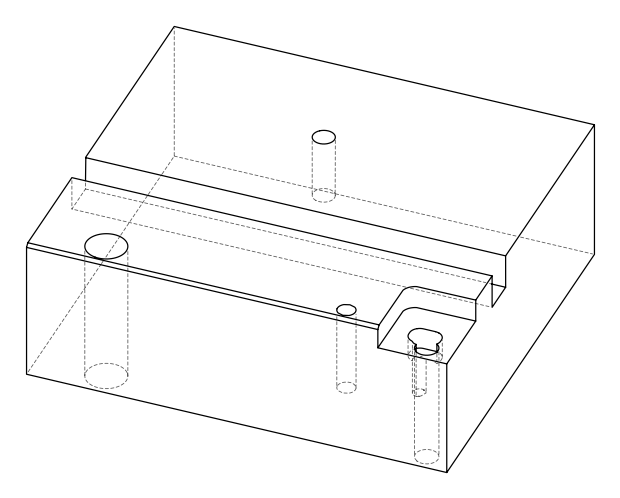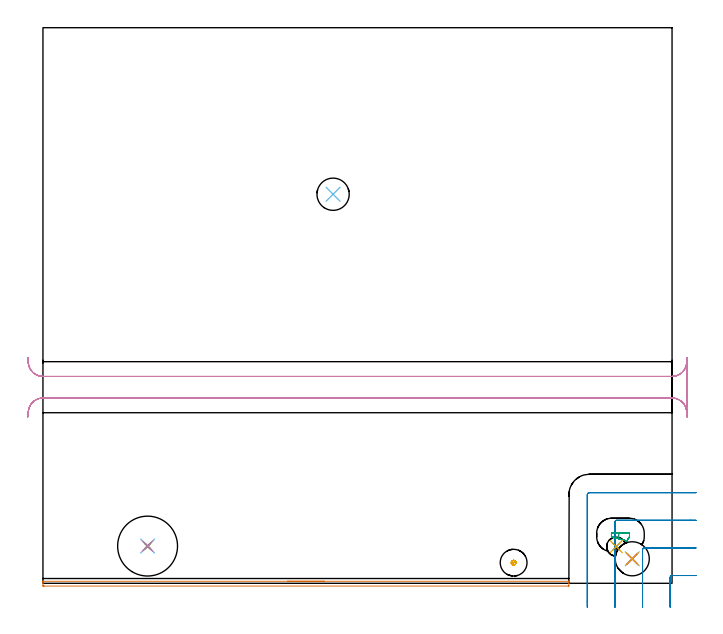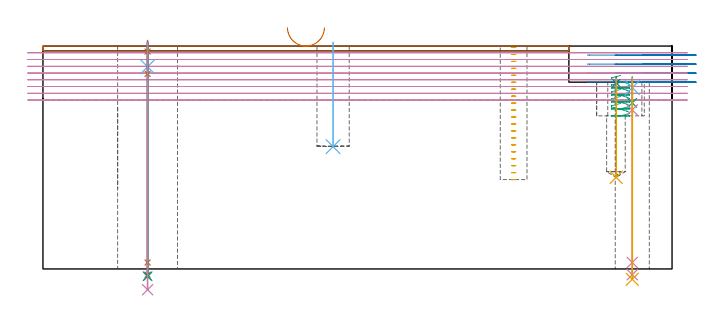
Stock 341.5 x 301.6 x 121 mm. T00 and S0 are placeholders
(PLAN: 18 operations, 13 tool changes, 23.9 min)
(1 AREA_MILL | FG_CHAMFER_SURFACE | UGT0205_001 | 2.44 min | 973 mm3)
(2 MILL_CORNER_NOTCH_RECTANGULAR | CORNER_NOTCH_RECTANGULAR | UGT0201_136 | Follow Part, ap 5, ae 75% | 2.77 min | 64452 mm3)
(3 MILL_OPEN_POCKET | POCKET_OPEN | UGT0201_008 | Follow Part, ap 4, ae 75% | 0.86 min | 7937 mm3)
(4 MILL_RECTANGULAR_SLOT | SLOT_RECTANGULAR | UGT0201_008 | Follow Part, ap 4, ae 75% | 13.13 min | 277176 mm3)
(5 MILL_BLIND_HOLE_FROM_SOLID_MATERIAL | STEP1POCKET | NXT0201_011 | Spiral | 0.96 min | 11971 mm3)
(6 SPOT_DRILL | STEP1HOLE | NXT0321_9005460120000 | 0.05 min | 138 mm3)
(7 SPOT_DRILL_1 | STEP1HOLE_1 | NXT0321_9005460120000 | 0.05 min | 187 mm3)
(8 SPOT_DRILL_2 | STEP1POCKET_1 | NXT0321_9005460120000 | 0.03 min | 0 mm3)
(9 DRILL_BLIND_HOLE_INTO_CENTER | STEP1HOLE | NXT0301_046 | 0.06 min | 433 mm3)
(10 GUN_DRILL_THROUGH_HOLE | STEP1HOLE | UGT0307_003 | 0.51 min | 3324 mm3)
(11 SPADE_DRILL_TO_ENLARGE_THROUGH_HOLE | STEP1HOLE | UGT0306_009 | 0.44 min | 22019 mm3)
(12 DRILL_BLIND_HOLE_INTO_CENTER_1 | STEP1HOLE_1 | NXT0301_046 | 0.05 min | 360 mm3)
(13 GUN_DRILL_THROUGH_HOLE_1 | STEP1HOLE_1 | UGT0307_003 | 0.57 min | 4227 mm3)
(14 DRILL_TO_ENLARGE_THROUGH_HOLE | STEP1HOLE_1 | NXT0301_102 | 0.51 min | 12532 mm3)
(15 DRILL_TO_ENLARGE_THROUGH_HOLE_1 | STEP1HOLE_1 | NXT0301_102 | 0.51 min | 0 mm3)
(16 DRILL_TO_ENLARGE_THROUGH_HOLE_2 | STEP1HOLE_1 | UGT0301_001 | 0.54 min | 83032 mm3)
(17 DRILL_BLIND_HOLE_INTO_CENTER_2 | STEP1POCKET_1 | UGT0301_217 | 0.22 min | 2100 mm3)
(18 INDEXABLE_INSERT_DRILL_BLIND_HOLE_FROM_SOLID | STEP1POCKET_2 | NXT0302_006 | 0.23 min | 13053 mm3)
(TOOL UGT0205_001 | Chamfer Mill 20 x 3 x 45 deg. | D20 FL50 Z2)
(TOOL UGT0201_136 | Carbide End Mill 20.0 | D20 FL30 Z4)
(TOOL UGT0201_008 | End Mill 16 mm | D16 FL32 Z4)
(TOOL NXT0201_011 | ENDMILL 12mm [2P460-1200-NA 1630] | D12 FL38 Z6)
(TOOL NXT0321_9005460120000 | NC Spot Drill, 142deg, 12mm, Carbide, Uncoated | D12 PA142 FL30 Z2)
(TOOL NXT0301_046 | Carbide Drill 7.5mm [860.1-0750-038A1-MM 2214] | D7.5 PA140 FL53 Z2)
(TOOL UGT0307_003 | Gun Drill 7 mm | D7 PA130 FL24 Z1)
(TOOL UGT0306_009 | Spade Drill 18.5mm | D18.5 PA132 FL10 Z2)
(TOOL NXT0301_102 | Carbide Drill 13.5mm [860.1-1350-108A1-MM 2214] | D13.5 PA140 FL123 Z2)
(TOOL UGT0301_001 | Twist Drill 32.5 mm | D32.5 PA118 FL185 Z2)
(TOOL UGT0301_217 | Twist Drill 10.4 mm | D10.4 PA118 FL82 Z2)
(TOOL NXT0302_006 | Index. Insert Drill 17.5mm [880-D1750L25-05] | D17.5 PA176 FL88 Z2)
(OP 1 AREA_MILL)
G17 G21 G94 G90
T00 M6
G54
G17 G0 G90 X132.75 Y1.1 S1061 M3
G43 Z131. H0
G94 G1 X132.788 Z130.128 F250.
X132.902 Z129.264
X133.091 Z128.412
X133.353 Z127.58
X133.687 Z126.774
X134.09 Z126.
X134.558 Z125.264
X135.09 Z124.572
X135.679 Z123.929
X136.322 Z123.34
X137.014 Z122.808
X137.75 Z122.34
X138.524 Z121.937
X139.33 Z121.603
X140.162 Z121.341
X141.014 Z121.152
X141.878 Z121.038
X142.75 Z121.
X285.322
X285.49 Y1.098 Z120.989
X285.5 Y0.765 Z120.664
Y0.502 Z120.401
Y-0.2 Z119.695
Y-1.43 Z118.467
X285.497 Y-1.491 Z118.405
X285.108 Y-1.5 Z118.4
X0.625
X0.392 Y-1.499 Z118.401
X0.003 Y-1.491 Z118.405
X0. Y-1.43 Z118.467
Y-0.2 Z119.695
Y0.502 Z120.401
Y0.764 Z120.664
X0.01 Y1.098 Z120.989
X0.178 Y1.1 Z121.
X142.75
X143.622 Z121.038
X144.486 Z121.152
X145.338 Z121.341
X146.17 Z121.603
X146.976 Z121.937
X147.75 Z122.34
X148.486 Z122.808
X149.178 Z123.34
X149.821 Z123.929
X150.41 Z124.572
X150.942 Z125.264
X151.41 Z126.
X151.813 Z126.774
X152.147 Z127.58
X152.409 Z128.412
X152.598 Z129.264
X152.712 Z130.128
X152.75 Z131.
M5
M2
(OP 2 MILL_CORNER_NOTCH_RECTANGULAR)
G17 G21 G94 G90
T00 M6
G54
G17 G0 G90 X354.5 Y4.2 S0 M3
G43 Z131. H0
Z116.1
G94 G1 X351.5 F250.
X341.495 F500.
G3 X340.5 Y3.205 R1.
G1 Y-10.
Y-13. F250.
G0 Z131.
X354.5 Y19.2
Z116.1
G1 X351.5
X326.495 F500.
G3 X325.5 Y18.205 R1.
G1 Y-10.
Y-13. F250.
G0 Z131.
X354.5 Y34.2
Z116.1
G1 X351.5
X311.496 F500.
G3 X310.5 Y33.204 R1.
G1 Y-10.
Y-13. F250.
G0 Z131.
X354.5 Y49.2
Z116.1
G1 X351.5
X296.7 F500.
G3 X295.5 Y48. R1.2
G1 Y-10.
Y-13. F250.
G0 Z131.
X354.5 Y4.2
Z111.2
G1 X351.5
X341.495 F500.
G3 X340.5 Y3.205 R1.
G1 Y-10.
Y-13. F250.
G0 Z131.
X354.5 Y19.2
Z111.2
G1 X351.5
X326.495 F500.
G3 X325.5 Y18.205 R1.
G1 Y-10.
Y-13. F250.
G0 Z131.
X354.5 Y34.2
Z111.2
G1 X351.5
X311.496 F500.
G3 X310.5 Y33.204 R1.
G1 Y-10.
Y-13. F250.
G0 Z131.
X354.5 Y49.2
Z111.2
G1 X351.5
X296.7 F500.
G3 X295.5 Y48. R1.2
G1 Y-10.
Y-13. F250.
G0 Z131.
X354.5 Y4.2
Z106.3
G1 X351.5
X341.495 F500.
G3 X340.5 Y3.205 R1.
G1 Y-10.
Y-13. F250.
G0 Z131.
X354.5 Y19.2
Z106.3
G1 X351.5
X326.495 F500.
G3 X325.5 Y18.205 R1.
G1 Y-10.
Y-13. F250.
G0 Z131.
X354.5 Y34.2
Z106.3
G1 X351.5
X311.496 F500.
G3 X310.5 Y33.204 R1.
G1 Y-10.
Y-13. F250.
G0 Z131.
X354.5 Y49.2
Z106.3
G1 X351.5
X296.7 F500.
G3 X295.5 Y48. R1.2
G1 Y-10.
Y-13. F250.
G0 Z131.
X354.5 Y4.2
Z101.4
G1 X351.5
X341.495 F500.
G3 X340.5 Y3.205 R1.
G1 Y-10.
Y-13. F250.
G0 Z131.
X354.5 Y19.2
Z101.4
G1 X351.5
X326.495 F500.
G3 X325.5 Y18.205 R1.
G1 Y-10.
Y-13. F250.
G0 Z131.
X354.5 Y34.2
Z101.4
G1 X351.5
X311.496 F500.
G3 X310.5 Y33.204 R1.
G1 Y-10.
Y-13. F250.
G0 Z131.
X354.5 Y49.2
Z101.4
G1 X351.5
X296.7 F500.
G3 X295.5 Y48. R1.2
G1 Y-10.
Y-13. F250.
G0 Z131.
M5
M2
(OP 3 MILL_OPEN_POCKET)
G17 G21 G94 G90
T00 M6
G54
G17 G0 G90 X313.64 Y27.3 S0 M3
G43 Z131. H0
Z105.05
G94 G1 X308.654 Z103.714 F250.
X308.6 Y27.246 Z103.694
Y25.254 Z103.16
X308.63 Y25.215 Z103.147
X308.674 Y25.203 Z103.135
X316.97 Y22.975 Z100.833
X318.4 Y25.271 Z100.108
Y27.2 Z99.591
Y27.246 Z99.579
X318.346 Y27.3 Z99.558
X318.3 Z99.546
X313.5 Z98.26
X308.7 F500.
X308.645 Y27.295
X308.605 Y27.255
X308.6 Y27.2
Y25.3
Y25.254
X308.629 Y25.216
X308.674 Y25.203
X316.97 Y22.975
X318.385 Y25.247
X318.406 Y25.27
X318.4 Y25.3
Y27.2
X318.395 Y27.255
X318.355 Y27.295
X318.3 Y27.3
X313.5
X312.5
Y24.3 F250.
G0 X313.64 Y27.3 Z101.26
G1 X308.654 Z99.924
X308.6 Y27.246 Z99.904
Y25.254 Z99.37
X308.63 Y25.215 Z99.357
X308.674 Y25.203 Z99.345
X316.97 Y22.975 Z97.043
X318.4 Y25.271 Z96.318
Y27.2 Z95.801
Y27.246 Z95.789
X318.346 Y27.3 Z95.768
X318.3 Z95.756
X313.5 Z94.47
X308.7 F500.
X308.645 Y27.295
X308.605 Y27.255
X308.6 Y27.2
Y25.3
Y25.254
X308.629 Y25.216
X308.674 Y25.203
X316.97 Y22.975
X318.385 Y25.247
X318.406 Y25.27
X318.4 Y25.3
Y27.2
X318.395 Y27.255
X318.355 Y27.295
X318.3 Y27.3
X313.5
X312.5
Y24.3 F250.
G0 X313.64 Y27.3 Z97.47
G1 X308.654 Z96.134
X308.6 Y27.246 Z96.114
Y25.254 Z95.58
X308.63 Y25.215 Z95.567
X308.674 Y25.203 Z95.555
X316.97 Y22.975 Z93.253
X318.4 Y25.271 Z92.528
Y27.2 Z92.011
Y27.246 Z91.999
X318.346 Y27.3 Z91.978
X318.3 Z91.966
X313.5 Z90.68
X308.7 F500.
X308.645 Y27.295
X308.605 Y27.255
X308.6 Y27.2
Y25.3
Y25.254
X308.629 Y25.216
X308.674 Y25.203
X316.97 Y22.975
X318.385 Y25.247
X318.406 Y25.27
X318.4 Y25.3
Y27.2
X318.395 Y27.255
X318.355 Y27.295
X318.3 Y27.3
X313.5
X312.5
Y24.3 F250.
G0 X313.64 Y27.3 Z93.68
G1 X308.654 Z92.344
X308.6 Y27.246 Z92.324
Y25.254 Z91.79
X308.63 Y25.215 Z91.777
X308.674 Y25.203 Z91.765
X316.97 Y22.975 Z89.463
X318.4 Y25.271 Z88.738
Y27.2 Z88.221
Y27.246 Z88.209
X318.346 Y27.3 Z88.188
X318.3 Z88.176
X313.5 Z86.89
X308.7 F500.
X308.645 Y27.295
X308.605 Y27.255
X308.6 Y27.2
Y25.3
Y25.254
X308.629 Y25.216
X308.674 Y25.203
X316.97 Y22.975
X318.385 Y25.247
X318.406 Y25.27
X318.4 Y25.3
Y27.2
X318.395 Y27.255
X318.355 Y27.295
X318.3 Y27.3
X313.5
X312.5
Y24.3 F250.
G0 X313.64 Y27.3 Z89.89
G1 X308.654 Z88.554
X308.6 Y27.246 Z88.534
Y25.254 Z88.
X308.63 Y25.215 Z87.987
X308.674 Y25.203 Z87.975
X316.97 Y22.975 Z85.673
X318.4 Y25.271 Z84.948
Y27.2 Z84.431
Y27.246 Z84.419
X318.346 Y27.3 Z84.398
X318.3 Z84.386
X313.5 Z83.1
X308.7 F500.
X308.645 Y27.295
X308.605 Y27.255
X308.6 Y27.2
Y25.3
Y25.254
X308.629 Y25.216
X308.674 Y25.203
X316.97 Y22.975
X318.385 Y25.247
X318.406 Y25.27
X318.4 Y25.3
Y27.2
X318.395 Y27.255
X318.355 Y27.295
X318.3 Y27.3
X313.5
X312.5
Y24.3 F250.
G0 Z131.
M5
M2
(OP 4 MILL_RECTANGULAR_SLOT)
G17 G21 G94 G90
T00 M6
G54
G17 G0 G90 X-8.23 Y90.303 S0 M3
G43 Z131. H0
Z117.337
G94 G1 X-7.97 Y93.292 F250.
G2 X0. Y100.6 R8. F500.
G1 X341.5
G2 X349.47 Y93.292 R8.
G1 X349.73 Y90.303 F250.
Y122.597
X349.47 Y119.608
G2 X341.5 Y112.3 R8. F500.
G1 X0.
G2 X-7.97 Y119.608 R8.
G1 X-8.23 Y122.597 F250.
G0 Y90.303 Z113.675
G1 X-7.97 Y93.292
G2 X0. Y100.6 R8. F500.
G1 X341.5
G2 X349.47 Y93.292 R8.
G1 X349.73 Y90.303 F250.
Y122.597
X349.47 Y119.608
G2 X341.5 Y112.3 R8. F500.
G1 X0.
G2 X-7.97 Y119.608 R8.
G1 X-8.23 Y122.597 F250.
G0 Y90.303 Z110.012
G1 X-7.97 Y93.292
G2 X0. Y100.6 R8. F500.
G1 X341.5
G2 X349.47 Y93.292 R8.
G1 X349.73 Y90.303 F250.
Y122.597
X349.47 Y119.608
G2 X341.5 Y112.3 R8. F500.
G1 X0.
G2 X-7.97 Y119.608 R8.
G1 X-8.23 Y122.597 F250.
G0 Y90.303 Z106.35
G1 X-7.97 Y93.292
G2 X0. Y100.6 R8. F500.
G1 X341.5
G2 X349.47 Y93.292 R8.
G1 X349.73 Y90.303 F250.
Y122.597
X349.47 Y119.608
G2 X341.5 Y112.3 R8. F500.
G1 X0.
G2 X-7.97 Y119.608 R8.
G1 X-8.23 Y122.597 F250.
G0 Y90.303 Z102.687
G1 X-7.97 Y93.292
G2 X0. Y100.6 R8. F500.
G1 X341.5
G2 X349.47 Y93.292 R8.
G1 X349.73 Y90.303 F250.
Y122.597
X349.47 Y119.608
G2 X341.5 Y112.3 R8. F500.
G1 X0.
G2 X-7.97 Y119.608 R8.
G1 X-8.23 Y122.597 F250.
G0 Y90.303 Z99.025
G1 X-7.97 Y93.292
G2 X0. Y100.6 R8. F500.
G1 X341.5
G2 X349.47 Y93.292 R8.
G1 X349.73 Y90.303 F250.
Y122.597
X349.47 Y119.608
G2 X341.5 Y112.3 R8. F500.
G1 X0.
G2 X-7.97 Y119.608 R8.
G1 X-8.23 Y122.597 F250.
G0 Y90.303 Z95.362
G1 X-7.97 Y93.292
G2 X0. Y100.6 R8. F500.
G1 X341.5
G2 X349.47 Y93.292 R8.
G1 X349.73 Y90.303 F250.
Y122.597
X349.47 Y119.608
G2 X341.5 Y112.3 R8. F500.
G1 X0.
G2 X-7.97 Y119.608 R8.
G1 X-8.23 Y122.597 F250.
G0 Y90.303 Z91.7
G1 X-7.97 Y93.292
G2 X0. Y100.6 R8. F500.
G1 X341.5
G2 X349.47 Y93.292 R8.
G1 X349.73 Y90.303 F250.
Y122.597
X349.47 Y119.608
G2 X341.5 Y112.3 R8. F500.
G1 X0.
G2 X-7.97 Y119.608 R8.
G1 X-8.23 Y122.597 F250.
G0 Z131.
M5
M2
(OP 5 MILL_BLIND_HOLE_FROM_SOLID_MATERIAL)
G17 G21 G94 G90
T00 M6
G54
G17 G0 G90 X255.5 Y11.2 S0 M3
G43 Z131. H1
Z120.225
G94 G3 X256.125 Y11.825 R0.625 F250.
X255.5 Y12.45 R0.625
X254.25 Y11.2 R1.25
X255.5 Y12.45 R-1.25
X254.875 Y11.825 R0.625
X255.5 Y11.2 R0.625
G0 Z116.45
G3 X256.125 Y11.825 R0.625
X255.5 Y12.45 R0.625
X254.25 Y11.2 R1.25
X255.5 Y12.45 R-1.25
X254.875 Y11.825 R0.625
X255.5 Y11.2 R0.625
G0 Z112.675
G3 X256.125 Y11.825 R0.625
X255.5 Y12.45 R0.625
X254.25 Y11.2 R1.25
X255.5 Y12.45 R-1.25
X254.875 Y11.825 R0.625
X255.5 Y11.2 R0.625
G0 Z108.9
G3 X256.125 Y11.825 R0.625
X255.5 Y12.45 R0.625
X254.25 Y11.2 R1.25
X255.5 Y12.45 R-1.25
X254.875 Y11.825 R0.625
X255.5 Y11.2 R0.625
G0 Z105.125
G3 X256.125 Y11.825 R0.625
X255.5 Y12.45 R0.625
X254.25 Y11.2 R1.25
X255.5 Y12.45 R-1.25
X254.875 Y11.825 R0.625
X255.5 Y11.2 R0.625
G0 Z101.35
G3 X256.125 Y11.825 R0.625
X255.5 Y12.45 R0.625
X254.25 Y11.2 R1.25
X255.5 Y12.45 R-1.25
X254.875 Y11.825 R0.625
X255.5 Y11.2 R0.625
G0 Z97.575
G3 X256.125 Y11.825 R0.625
X255.5 Y12.45 R0.625
X254.25 Y11.2 R1.25
X255.5 Y12.45 R-1.25
X254.875 Y11.825 R0.625
X255.5 Y11.2 R0.625
G0 Z93.8
G3 X256.125 Y11.825 R0.625
X255.5 Y12.45 R0.625
X254.25 Y11.2 R1.25
X255.5 Y12.45 R-1.25
X254.875 Y11.825 R0.625
X255.5 Y11.2 R0.625
G0 Z90.025
G3 X256.125 Y11.825 R0.625
X255.5 Y12.45 R0.625
X254.25 Y11.2 R1.25
X255.5 Y12.45 R-1.25
X254.875 Y11.825 R0.625
X255.5 Y11.2 R0.625
G0 Z86.25
G3 X256.125 Y11.825 R0.625
X255.5 Y12.45 R0.625
X254.25 Y11.2 R1.25
X255.5 Y12.45 R-1.25
X254.875 Y11.825 R0.625
X255.5 Y11.2 R0.625
G0 Z82.475
G3 X256.125 Y11.825 R0.625
X255.5 Y12.45 R0.625
X254.25 Y11.2 R1.25
X255.5 Y12.45 R-1.25
X254.875 Y11.825 R0.625
X255.5 Y11.2 R0.625
G0 Z78.7
G3 X256.125 Y11.825 R0.625
X255.5 Y12.45 R0.625
X254.25 Y11.2 R1.25
X255.5 Y12.45 R-1.25
X254.875 Y11.825 R0.625
X255.5 Y11.2 R0.625
G0 Z74.925
G3 X256.125 Y11.825 R0.625
X255.5 Y12.45 R0.625
X254.25 Y11.2 R1.25
X255.5 Y12.45 R-1.25
X254.875 Y11.825 R0.625
X255.5 Y11.2 R0.625
G0 Z71.15
G3 X256.125 Y11.825 R0.625
X255.5 Y12.45 R0.625
X254.25 Y11.2 R1.25
X255.5 Y12.45 R-1.25
X254.875 Y11.825 R0.625
X255.5 Y11.2 R0.625
G0 Z67.375
G3 X256.125 Y11.825 R0.625
X255.5 Y12.45 R0.625
X254.25 Y11.2 R1.25
X255.5 Y12.45 R-1.25
X254.875 Y11.825 R0.625
X255.5 Y11.2 R0.625
G0 Z63.6
G3 X256.125 Y11.825 R0.625
X255.5 Y12.45 R0.625
X254.25 Y11.2 R1.25
X255.5 Y12.45 R-1.25
X254.875 Y11.825 R0.625
X255.5 Y11.2 R0.625
G0 Z59.825
G3 X256.125 Y11.825 R0.625
X255.5 Y12.45 R0.625
X254.25 Y11.2 R1.25
X255.5 Y12.45 R-1.25
X254.875 Y11.825 R0.625
X255.5 Y11.2 R0.625
G0 Z56.05
G3 X256.125 Y11.825 R0.625
X255.5 Y12.45 R0.625
X254.25 Y11.2 R1.25
X255.5 Y12.45 R-1.25
X254.875 Y11.825 R0.625
X255.5 Y11.2 R0.625
G0 Z52.275
G3 X256.125 Y11.825 R0.625
X255.5 Y12.45 R0.625
X254.25 Y11.2 R1.25
X255.5 Y12.45 R-1.25
X254.875 Y11.825 R0.625
X255.5 Y11.2 R0.625
G0 Z48.5
G3 X256.125 Y11.825 R0.625
X255.5 Y12.45 R0.625
X254.25 Y11.2 R1.25
X255.5 Y12.45 R-1.25
X254.875 Y11.825 R0.625
X255.5 Y11.2 R0.625
G0 Z131.
M5
M2
(OP 6 SPOT_DRILL)
G17 G21 G94 G90
T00 M6
G54
G17 G0 G90 X319.9 Y13.3 S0 M3
G43 Z131. H0
G94 G81 G98 Z98.4 F250. R104.4
G80
M5
M2
(OP 7 SPOT_DRILL_1)
G17 G21 G94 G90
T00 M6
G54
G17 G0 G90 X56.8 Y20.2 S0 M3
G43 Z131. H0
G94 G81 G98 Z118. F250. R124.
G80
M5
M2
(OP 8 SPOT_DRILL_2)
G17 G21 G94 G90
T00 M6
G54
G17 G0 G90 X311.2 Y19.9 S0 M3
G43 Z131. H0
G94 G81 G98 Z100.952 F250. R104.4
G80
M5
M2
(OP 9 DRILL_BLIND_HOLE_INTO_CENTER)
G17 G21 G94 G90
T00 M6
G54
G17 G0 G90 X319.9 Y13.3 S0 M3
G43 Z131. H1
G94 G81 G98 Z90.15 F250. R103.4
G80
M5
M2
(OP 10 GUN_DRILL_THROUGH_HOLE)
G17 G21 G94 G90
T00 M6
G54
G17 G0 G90 X319.9 Y13.3 M8
G43 Z131. H0
Z101.241
S716 M3
G94 G1 Z86.292 F125. M26
G4 X.084
Z3.5 F250.
G4 X.084
Z-3.132 F125.
G4 X.084
M5
M9
G0 Z101.241
Z131.
M2
(OP 11 SPADE_DRILL_TO_ENLARGE_THROUGH_HOLE)
G17 G21 G94 G90
T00 M6
G54
G17 G0 G90 X319.9 Y13.3 S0 M3
G43 Z131. H0
G94 G73 G98 Z-5.618 F250. Q17.836 R103.4
G80
M5
M2
(OP 12 DRILL_BLIND_HOLE_INTO_CENTER_1)
G17 G21 G94 G90
T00 M6
G54
G17 G0 G90 X56.8 Y20.2 S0 M3
G43 Z131. H1
G94 G81 G98 Z109.75 F250. R123.
G80
M5
M2
(OP 13 GUN_DRILL_THROUGH_HOLE_1)
G17 G21 G94 G90
T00 M6
G54
G17 G0 G90 X56.8 Y20.2 M8
G43 Z131. H0
Z119.518
S716 M3
G94 G1 Z105.892 F125. M26
G4 X.084
Z3.5 F250.
G4 X.084
Z-3.132 F125.
G4 X.084
M5
M9
G0 Z119.518
Z131.
M2
(OP 14 DRILL_TO_ENLARGE_THROUGH_HOLE)
G17 G21 G94 G90
T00 M6
G54
G17 G0 G90 X56.8 Y20.2 S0 M3
G43 Z131. H1
G94 G73 G98 Z-3.957 F250. Q12.496 R123.
G80
M5
M2
(OP 15 DRILL_TO_ENLARGE_THROUGH_HOLE_1)
G17 G21 G94 G90
T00 M6
G54
G17 G0 G90 X56.8 Y20.2 S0 M3
G43 Z131. H1
G94 G73 G98 Z-3.957 F250. Q12.496 R123.
G80
M5
M2
(OP 16 DRILL_TO_ENLARGE_THROUGH_HOLE_2)
G17 G21 G94 G90
T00 M6
G54
G17 G0 G90 X56.8 Y20.2 S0 M3
G43 Z131. H0
G94 G73 G98 Z-11.264 F250. Q26.453 R123.
G80
M5
M2
(OP 17 DRILL_BLIND_HOLE_INTO_CENTER_2)
G17 G21 G94 G90
T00 M6
G54
G17 G0 G90 X311.2 Y19.9 S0 M3
G43 Z131. H0
G94 G81 G98 Z49.7 F250. R103.4
G80
M5
M2
(OP 18 INDEXABLE_INSERT_DRILL_BLIND_HOLE_FROM_SOLID)
G17 G21 G94 G90
T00 M6
G54
G17 G0 G90 X157.5 Y211.2 S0 M3
G43 Z131. H1
G94 G81 G98 Z66.4 F250. R123.
G80
M5
M2
